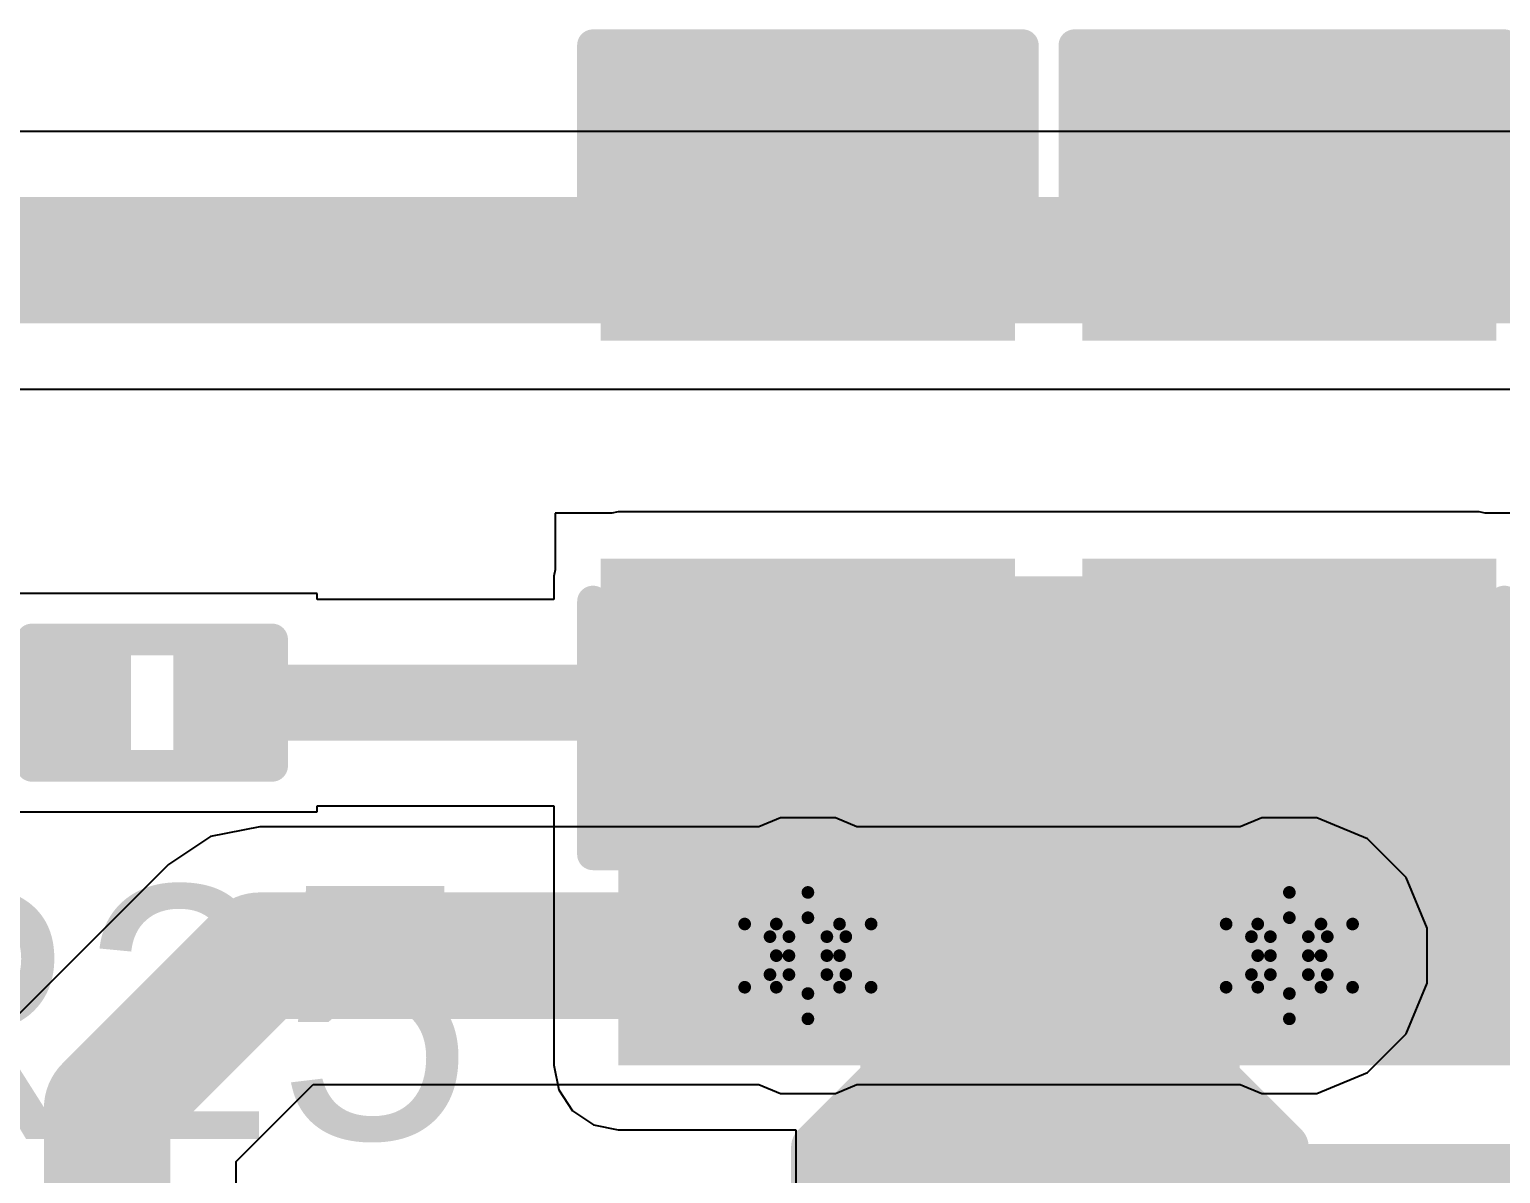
# Model space of a CAD drawing. Header units: inches. Extents: x -18 to 237, y -41 to 211.
# Drawn here: x 9.55 to 15.46, y 71.97 to 76.57 of the extents above; entities that cross this region are included whole.
import ezdxf

# ---------------------------------------------------------------- set-up
doc = ezdxf.new("R2010")
doc.units = ezdxf.units.IN
for name, color, linetype in [('Bottom Layer', 5, 'Continuous'), ('Bottom Solder', 6, 'Continuous'), ('Drill Drawing', 1, 'Continuous'), ('Top Layer', 1, 'Continuous'), ('Top Overlay', 2, 'Continuous'), ('Top Paste', 8, 'Continuous'), ('Top Solder', 216, 'Continuous'), ('Via Holes', 16, 'Continuous')]:
    doc.layers.add(name, color=color, linetype=linetype)
doc.styles.add('Arial', font='', dxfattribs={"height": 0.2})
doc.styles.get('Arial').set_extended_font_data('Arial')

# ---------------------------------------------------------------- blocks, each defined once
blk = doc.blocks.new('R___0201_58')
at = {"layer": 'Top Layer'}
for points in [[(-0.41, 0.185), (-0.14, 0.185), (-0.14, -0.185), (-0.41, -0.185)], [(0.14, 0.185), (0.41, 0.185), (0.41, -0.185), (0.14, -0.185)]]:
    blk.add_hatch(color=1, dxfattribs=at).paths.add_polyline_path(points)
at = {"layer": 'Top Paste'}
for points in [[(-0.41, 0.185), (-0.14, 0.185), (-0.14, -0.185), (-0.41, -0.185)], [(0.14, 0.185), (0.41, 0.185), (0.41, -0.185), (0.14, -0.185)]]:
    blk.add_hatch(color=8, dxfattribs=at).paths.add_polyline_path(points)
at = {"layer": 'Top Solder'}
for points in [[(-0.465, 0.24), (-0.085, 0.24), (-0.085, -0.24), (-0.465, -0.24)], [(0.085, 0.24), (0.465, 0.24), (0.465, -0.24), (0.085, -0.24)]]:
    blk.add_hatch(color=216, dxfattribs=at).paths.add_polyline_path(points)
at = {"layer": 'Top Overlay'}
for points in [[(-0.4826, -0.254, 0.127, 0.127, 0), (-0.4826, 0.254, 0.127, 0.127, 0)], [(-0.4826, 0.254, 0.127, 0.127, 0), (0.4826, 0.254, 0.127, 0.127, 0)], [(0.4826, -0.254, 0.127, 0.127, 0), (0.4826, 0.254, 0.127, 0.127, 0)], [(-0.4826, -0.254, 0.127, 0.127, 0), (0.4826, -0.254, 0.127, 0.127, 0)]]:
    blk.add_lwpolyline(points, format="xyseb", dxfattribs=at)
for points in [[(-0.5143, 0.254, 0.0635, 0.0635, 1), (-0.4508, 0.254, 0.0635, 0.0635, 1)], [(-0.5143, 0.254, 0.0635, 0.0635, 1), (-0.4508, 0.254, 0.0635, 0.0635, 1)], [(0.4508, 0.254, 0.0635, 0.0635, 1), (0.5143, 0.254, 0.0635, 0.0635, 1)], [(0.4508, 0.254, 0.0635, 0.0635, 1), (0.5143, 0.254, 0.0635, 0.0635, 1)], [(-0.5143, -0.254, 0.0635, 0.0635, 1), (-0.4508, -0.254, 0.0635, 0.0635, 1)], [(-0.5143, -0.254, 0.0635, 0.0635, 1), (-0.4508, -0.254, 0.0635, 0.0635, 1)], [(0.4508, -0.254, 0.0635, 0.0635, 1), (0.5143, -0.254, 0.0635, 0.0635, 1)], [(0.4508, -0.254, 0.0635, 0.0635, 1), (0.5143, -0.254, 0.0635, 0.0635, 1)]]:
    blk.add_lwpolyline(points, format="xyseb", close=True, dxfattribs=at)
blk = doc.blocks.new('T__________88')
at = {"layer": 'Top Layer'}
blk.add_hatch(color=1, dxfattribs=at).paths.add_polyline_path([(0.381, 0.762), (-0.381, 0.762), (-0.762, 0.381), (-0.762, -0.381), (-0.381, -0.762), (0.381, -0.762), (0.762, -0.381), (0.762, 0.381)])
at = {"layer": 'Top Paste'}
blk.add_hatch(color=8, dxfattribs=at).paths.add_polyline_path([(0.381, 0.762), (-0.381, 0.762), (-0.762, 0.381), (-0.762, -0.381), (-0.381, -0.762), (0.381, -0.762), (0.762, -0.381), (0.762, 0.381)])
at = {"layer": 'Top Solder'}
blk.add_hatch(color=216, dxfattribs=at).paths.add_polyline_path([(0.4318, 0.8636), (-0.4318, 0.8636), (-0.8636, 0.4318), (-0.8636, -0.4318), (-0.4318, -0.8636), (0.4318, -0.8636), (0.8636, -0.4318), (0.8636, 0.4318)])
at = {"layer": 'Top Overlay'}
for points in [[(-0.4318, 0.9398, 0.2, 0.2, 0), (-0.9398, 0.4318, 0.2, 0.2, 0)], [(0.4318, 0.9398, 0.2, 0.2, 0), (-0.4318, 0.9398, 0.2, 0.2, 0)], [(0.4318, 0.9398, 0.2, 0.2, 0), (-0.4318, 0.9398, 0.2, 0.2, 0)], [(0.9398, 0.4318, 0.2, 0.2, 0), (0.4318, 0.9398, 0.2, 0.2, 0)], [(-0.9398, 0.4318, 0.2, 0.2, 0), (-0.9398, -0.4318, 0.2, 0.2, 0)], [(0.9398, 0.4318, 0.2, 0.2, 0), (0.9398, -0.4318, 0.2, 0.2, 0)], [(-0.4318, -0.9398, 0.2, 0.2, 0), (-0.9398, -0.4318, 0.2, 0.2, 0)], [(0.9398, -0.4318, 0.2, 0.2, 0), (0.4318, -0.9398, 0.2, 0.2, 0)], [(0.4318, -0.9398, 0.2, 0.2, 0), (-0.4318, -0.9398, 0.2, 0.2, 0)], [(0.4318, -0.9398, 0.2, 0.2, 0), (-0.4318, -0.9398, 0.2, 0.2, 0)]]:
    blk.add_lwpolyline(points, format="xyseb", dxfattribs=at)
for points in [[(-0.4818, 0.9398, 0.1, 0.1, 1), (-0.3818, 0.9398, 0.1, 0.1, 1)], [(-0.4818, 0.9398, 0.1, 0.1, 1), (-0.3818, 0.9398, 0.1, 0.1, 1)], [(-0.4818, 0.9398, 0.1, 0.1, 1), (-0.3818, 0.9398, 0.1, 0.1, 1)], [(0.3818, 0.9398, 0.1, 0.1, 1), (0.4818, 0.9398, 0.1, 0.1, 1)], [(0.3818, 0.9398, 0.1, 0.1, 1), (0.4818, 0.9398, 0.1, 0.1, 1)], [(0.3818, 0.9398, 0.1, 0.1, 1), (0.4818, 0.9398, 0.1, 0.1, 1)], [(-0.9898, 0.4318, 0.1, 0.1, 1), (-0.8898, 0.4318, 0.1, 0.1, 1)], [(-0.9898, 0.4318, 0.1, 0.1, 1), (-0.8898, 0.4318, 0.1, 0.1, 1)], [(0.8898, 0.4318, 0.1, 0.1, 1), (0.9898, 0.4318, 0.1, 0.1, 1)], [(0.8898, 0.4318, 0.1, 0.1, 1), (0.9898, 0.4318, 0.1, 0.1, 1)], [(-0.9898, -0.4318, 0.1, 0.1, 1), (-0.8898, -0.4318, 0.1, 0.1, 1)], [(-0.9898, -0.4318, 0.1, 0.1, 1), (-0.8898, -0.4318, 0.1, 0.1, 1)], [(0.8898, -0.4318, 0.1, 0.1, 1), (0.9898, -0.4318, 0.1, 0.1, 1)], [(0.8898, -0.4318, 0.1, 0.1, 1), (0.9898, -0.4318, 0.1, 0.1, 1)], [(-0.4818, -0.9398, 0.1, 0.1, 1), (-0.3818, -0.9398, 0.1, 0.1, 1)], [(-0.4818, -0.9398, 0.1, 0.1, 1), (-0.3818, -0.9398, 0.1, 0.1, 1)], [(-0.4818, -0.9398, 0.1, 0.1, 1), (-0.3818, -0.9398, 0.1, 0.1, 1)], [(0.3818, -0.9398, 0.1, 0.1, 1), (0.4818, -0.9398, 0.1, 0.1, 1)], [(0.3818, -0.9398, 0.1, 0.1, 1), (0.4818, -0.9398, 0.1, 0.1, 1)], [(0.3818, -0.9398, 0.1, 0.1, 1), (0.4818, -0.9398, 0.1, 0.1, 1)]]:
    blk.add_lwpolyline(points, format="xyseb", close=True, dxfattribs=at)
blk = doc.blocks.new('C___0805_139')
at = {"layer": 'Top Layer'}
for points in [[(-1.524, 0.762), (-0.508, 0.762), (-0.508, -0.762), (-1.524, -0.762)], [(0.508, 0.762), (1.524, 0.762), (1.524, -0.762), (0.508, -0.762)]]:
    blk.add_hatch(color=1, dxfattribs=at).paths.add_polyline_path(points)
at = {"layer": 'Top Paste'}
for points in [[(-1.524, 0.762), (-0.508, 0.762), (-0.508, -0.762), (-1.524, -0.762)], [(0.508, 0.762), (1.524, 0.762), (1.524, -0.762), (0.508, -0.762)]]:
    blk.add_hatch(color=8, dxfattribs=at).paths.add_polyline_path(points)
at = {"layer": 'Top Solder'}
for points in [[(-1.594, 0.832), (-0.438, 0.832), (-0.438, -0.832), (-1.594, -0.832)], [(0.438, 0.832), (1.594, 0.832), (1.594, -0.832), (0.438, -0.832)]]:
    blk.add_hatch(color=216, dxfattribs=at).paths.add_polyline_path(points)
at = {"layer": 'Top Overlay'}
for points in [[(-0.6096, 0.8636, 0.127, 0.127, 0), (-1.6256, 0.8636, 0.127, 0.127, 0)], [(-1.6256, -0.8636, 0.127, 0.127, 0), (-1.6256, 0.8636, 0.127, 0.127, 0)], [(1.6256, 0.8636, 0.127, 0.127, 0), (0.6096, 0.8636, 0.127, 0.127, 0)], [(1.6256, -0.8636, 0.127, 0.127, 0), (1.6256, 0.8636, 0.127, 0.127, 0)], [(-0.6096, -0.8636, 0.127, 0.127, 0), (-1.6256, -0.8636, 0.127, 0.127, 0)], [(1.6256, -0.8636, 0.127, 0.127, 0), (0.6096, -0.8636, 0.127, 0.127, 0)]]:
    blk.add_lwpolyline(points, format="xyseb", dxfattribs=at)
for points in [[(-1.6574, 0.8636, 0.0635, 0.0635, 1), (-1.5938, 0.8636, 0.0635, 0.0635, 1)], [(-1.6574, 0.8636, 0.0635, 0.0635, 1), (-1.5938, 0.8636, 0.0635, 0.0635, 1)], [(-0.6413, 0.8636, 0.0635, 0.0635, 1), (-0.5778, 0.8636, 0.0635, 0.0635, 1)], [(0.5778, 0.8636, 0.0635, 0.0635, 1), (0.6413, 0.8636, 0.0635, 0.0635, 1)], [(1.5938, 0.8636, 0.0635, 0.0635, 1), (1.6574, 0.8636, 0.0635, 0.0635, 1)], [(1.5938, 0.8636, 0.0635, 0.0635, 1), (1.6574, 0.8636, 0.0635, 0.0635, 1)], [(-1.6574, -0.8636, 0.0635, 0.0635, 1), (-1.5938, -0.8636, 0.0635, 0.0635, 1)], [(-1.6574, -0.8636, 0.0635, 0.0635, 1), (-1.5938, -0.8636, 0.0635, 0.0635, 1)], [(-0.6413, -0.8636, 0.0635, 0.0635, 1), (-0.5778, -0.8636, 0.0635, 0.0635, 1)], [(0.5778, -0.8636, 0.0635, 0.0635, 1), (0.6413, -0.8636, 0.0635, 0.0635, 1)], [(1.5938, -0.8636, 0.0635, 0.0635, 1), (1.6574, -0.8636, 0.0635, 0.0635, 1)], [(1.5938, -0.8636, 0.0635, 0.0635, 1), (1.6574, -0.8636, 0.0635, 0.0635, 1)]]:
    blk.add_lwpolyline(points, format="xyseb", close=True, dxfattribs=at)
blk = doc.blocks.new('C___0805_140')
at = {"layer": 'Top Layer'}
for points in [[(-1.524, 0.762), (-0.508, 0.762), (-0.508, -0.762), (-1.524, -0.762)], [(0.508, 0.762), (1.524, 0.762), (1.524, -0.762), (0.508, -0.762)]]:
    blk.add_hatch(color=1, dxfattribs=at).paths.add_polyline_path(points)
at = {"layer": 'Top Paste'}
for points in [[(-1.524, 0.762), (-0.508, 0.762), (-0.508, -0.762), (-1.524, -0.762)], [(0.508, 0.762), (1.524, 0.762), (1.524, -0.762), (0.508, -0.762)]]:
    blk.add_hatch(color=8, dxfattribs=at).paths.add_polyline_path(points)
at = {"layer": 'Top Solder'}
for points in [[(-1.594, 0.832), (-0.438, 0.832), (-0.438, -0.832), (-1.594, -0.832)], [(0.438, 0.832), (1.594, 0.832), (1.594, -0.832), (0.438, -0.832)]]:
    blk.add_hatch(color=216, dxfattribs=at).paths.add_polyline_path(points)
at = {"layer": 'Top Overlay'}
for points in [[(-0.6096, 0.8636, 0.127, 0.127, 0), (-1.6256, 0.8636, 0.127, 0.127, 0)], [(-1.6256, -0.8636, 0.127, 0.127, 0), (-1.6256, 0.8636, 0.127, 0.127, 0)], [(1.6256, 0.8636, 0.127, 0.127, 0), (0.6096, 0.8636, 0.127, 0.127, 0)], [(1.6256, -0.8636, 0.127, 0.127, 0), (1.6256, 0.8636, 0.127, 0.127, 0)], [(-0.6096, -0.8636, 0.127, 0.127, 0), (-1.6256, -0.8636, 0.127, 0.127, 0)], [(1.6256, -0.8636, 0.127, 0.127, 0), (0.6096, -0.8636, 0.127, 0.127, 0)]]:
    blk.add_lwpolyline(points, format="xyseb", dxfattribs=at)
for points in [[(-1.6574, 0.8636, 0.0635, 0.0635, 1), (-1.5938, 0.8636, 0.0635, 0.0635, 1)], [(-1.6574, 0.8636, 0.0635, 0.0635, 1), (-1.5938, 0.8636, 0.0635, 0.0635, 1)], [(-0.6413, 0.8636, 0.0635, 0.0635, 1), (-0.5778, 0.8636, 0.0635, 0.0635, 1)], [(0.5778, 0.8636, 0.0635, 0.0635, 1), (0.6413, 0.8636, 0.0635, 0.0635, 1)], [(1.5938, 0.8636, 0.0635, 0.0635, 1), (1.6574, 0.8636, 0.0635, 0.0635, 1)], [(1.5938, 0.8636, 0.0635, 0.0635, 1), (1.6574, 0.8636, 0.0635, 0.0635, 1)], [(-1.6574, -0.8636, 0.0635, 0.0635, 1), (-1.5938, -0.8636, 0.0635, 0.0635, 1)], [(-1.6574, -0.8636, 0.0635, 0.0635, 1), (-1.5938, -0.8636, 0.0635, 0.0635, 1)], [(-0.6413, -0.8636, 0.0635, 0.0635, 1), (-0.5778, -0.8636, 0.0635, 0.0635, 1)], [(0.5778, -0.8636, 0.0635, 0.0635, 1), (0.6413, -0.8636, 0.0635, 0.0635, 1)], [(1.5938, -0.8636, 0.0635, 0.0635, 1), (1.6574, -0.8636, 0.0635, 0.0635, 1)], [(1.5938, -0.8636, 0.0635, 0.0635, 1), (1.6574, -0.8636, 0.0635, 0.0635, 1)]]:
    blk.add_lwpolyline(points, format="xyseb", close=True, dxfattribs=at)

msp = doc.modelspace()

# ---------------------------------------------------------------- hatches: boundary and pattern name
at = {"layer": 'Bottom Layer'}
h = msp.add_hatch(color=5, dxfattribs=at)
edge = h.paths.add_edge_path()
edge.add_arc((12.6775, 72.8502), 0.3, 0, 360)
h = msp.add_hatch(color=5, dxfattribs=at)
edge = h.paths.add_edge_path()
edge.add_arc((14.6118, 72.8502), 0.3, 0, 360)
at = {"layer": 'Bottom Solder'}
h = msp.add_hatch(color=6, dxfattribs=at)
edge = h.paths.add_edge_path()
edge.add_arc((12.6775, 72.8502), 0.4016, 0, 360)
h = msp.add_hatch(color=6, dxfattribs=at)
edge = h.paths.add_edge_path()
edge.add_arc((14.6118, 72.8502), 0.4016, 0, 360)
at = {"layer": 'Top Layer'}
for points in [[(11.9155, 73.3587), (15.3738, 73.3587), (15.3738, 74.3747), (11.9155, 74.3747)], [(12.8878, 70.8865), (14.4118, 70.8865), (14.4118, 74.3747), (12.8878, 74.3747)], [(11.9155, 72.4097), (22.7478, 72.4097), (22.7478, 74.3097), (11.9155, 74.3097)]]:
    msp.add_hatch(color=1, dxfattribs=at).paths.add_polyline_path(points)
h = msp.add_hatch(color=1, dxfattribs=at)
edge = h.paths.add_edge_path()
edge.add_arc((12.6775, 72.8502), 0.3, 0, 360)
h = msp.add_hatch(color=1, dxfattribs=at)
edge = h.paths.add_edge_path()
edge.add_arc((14.6118, 72.8502), 0.3, 0, 360)
at = {"layer": 'Top Solder'}
h = msp.add_hatch(color=216, dxfattribs=at)
edge = h.paths.add_edge_path()
edge.add_arc((12.6775, 72.8502), 0.4016, 0, 360)
h = msp.add_hatch(color=216, dxfattribs=at)
edge = h.paths.add_edge_path()
edge.add_arc((14.6118, 72.8502), 0.4016, 0, 360)
at = {"layer": 'Via Holes'}
h = msp.add_hatch(color=7, dxfattribs=at)
edge = h.paths.add_edge_path()
edge.add_arc((12.6775, 72.8502), 0.15, 0, 360)
h = msp.add_hatch(color=7, dxfattribs=at)
edge = h.paths.add_edge_path()
edge.add_arc((14.6118, 72.8502), 0.15, 0, 360)

# ---------------------------------------------------------------- linework, layer by layer
at = {"layer": 'Bottom Layer'}
for p, q in [((17.7941, 76.1622), (6.9342, 76.1622)), ((7.1487, 75.1262), (18.0086, 75.1262)), ((10.4752, 73.3682), (10.277, 73.3287)), ((12.4802, 73.3682), (10.4752, 73.3682)), ((12.5673, 73.4042), (12.4802, 73.3682)), ((12.7877, 73.4042), (12.5673, 73.4042)), ((12.8747, 73.3682), (12.7877, 73.4042)), ((14.4145, 73.3682), (12.8747, 73.3682)), ((14.5016, 73.4042), (14.4145, 73.3682)), ((14.722, 73.4042), (14.5016, 73.4042)), ((14.9256, 73.3199), (14.722, 73.4042)), ((10.277, 73.3287), (10.109, 73.2164)), ((15.0814, 73.164), (14.9256, 73.3199)), ((10.109, 73.2164), (9.4958, 72.6032)), ((15.1658, 72.9604), (15.0814, 73.164)), ((15.1658, 72.74), (15.1658, 72.9604)), ((15.0814, 72.5364), (15.1658, 72.74)), ((14.9256, 72.3805), (15.0814, 72.5364)), ((14.722, 72.2962), (14.9256, 72.3805)), ((10.38, 72.0224), (10.6898, 72.3322)), ((10.6898, 72.3322), (12.4802, 72.3322)), ((12.4802, 72.3322), (12.5673, 72.2962)), ((12.5673, 72.2962), (12.7877, 72.2962)), ((12.7877, 72.2962), (12.8747, 72.3322)), ((12.8747, 72.3322), (14.4145, 72.3322)), ((14.4145, 72.3322), (14.5016, 72.2962)), ((14.5016, 72.2962), (14.722, 72.2962)), ((10.38, 71.3733), (10.38, 72.0224))]:
    msp.add_line(p, q, dxfattribs=at)
for points in [[(6.9342, 75.6442, 0.508, 0.508, 0), (18.0086, 75.6442, 0.508, 0.508, 0)], [(9.862, 72.237, 0.508, 0.508, 0), (10.4752, 72.8502, 0.508, 0.508, 0)], [(10.4752, 72.8502, 0.508, 0.508, 0), (12.6775, 72.8502, 0.508, 0.508, 0)], [(12.6775, 72.8502, 0.508, 0.508, 0), (14.6118, 72.8502, 0.508, 0.508, 0)], [(9.862, 65.4671, 0.508, 0.508, 0), (9.862, 72.237, 0.508, 0.508, 0)]]:
    msp.add_lwpolyline(points, format="xyseb", dxfattribs=at)
for points in [[(10.3482, 72.8502, 0.254, 0.254, 1), (10.6022, 72.8502, 0.254, 0.254, 1)], [(10.3482, 72.8502, 0.254, 0.254, 1), (10.6022, 72.8502, 0.254, 0.254, 1)], [(12.5505, 72.8502, 0.254, 0.254, 1), (12.8045, 72.8502, 0.254, 0.254, 1)], [(12.5505, 72.8502, 0.254, 0.254, 1), (12.8045, 72.8502, 0.254, 0.254, 1)], [(14.4848, 72.8502, 0.254, 0.254, 1), (14.7388, 72.8502, 0.254, 0.254, 1)], [(9.735, 72.237, 0.254, 0.254, 1), (9.989, 72.237, 0.254, 0.254, 1)], [(9.735, 72.237, 0.254, 0.254, 1), (9.989, 72.237, 0.254, 0.254, 1)]]:
    msp.add_lwpolyline(points, format="xyseb", close=True, dxfattribs=at)
at = {"layer": 'Drill Drawing'}
for points in [[(12.5505, 72.9772, 0.0508, 0.0508, 0), (12.6775, 73.1042, 0.0508, 0.0508, 0)], [(12.6775, 73.1042, 0.0508, 0.0508, 0), (12.8045, 72.9772, 0.0508, 0.0508, 0)], [(14.4848, 72.9772, 0.0508, 0.0508, 0), (14.6118, 73.1042, 0.0508, 0.0508, 0)], [(14.6118, 73.1042, 0.0508, 0.0508, 0), (14.7388, 72.9772, 0.0508, 0.0508, 0)], [(12.4235, 72.9772, 0.0508, 0.0508, 0), (12.5505, 72.8502, 0.0508, 0.0508, 0)], [(12.4235, 72.9772, 0.0508, 0.0508, 0), (12.5505, 72.9772, 0.0508, 0.0508, 0)], [(12.6013, 72.9264, 0.0508, 0.0508, 0), (12.6775, 73.0026, 0.0508, 0.0508, 0)], [(12.6775, 73.0026, 0.0508, 0.0508, 0), (12.7537, 72.9264, 0.0508, 0.0508, 0)], [(12.8045, 72.9772, 0.0508, 0.0508, 0), (12.9315, 72.9772, 0.0508, 0.0508, 0)], [(12.8045, 72.8502, 0.0508, 0.0508, 0), (12.9315, 72.9772, 0.0508, 0.0508, 0)], [(14.3578, 72.9772, 0.0508, 0.0508, 0), (14.4848, 72.8502, 0.0508, 0.0508, 0)], [(14.3578, 72.9772, 0.0508, 0.0508, 0), (14.4848, 72.9772, 0.0508, 0.0508, 0)], [(14.5356, 72.9264, 0.0508, 0.0508, 0), (14.6118, 73.0026, 0.0508, 0.0508, 0)], [(14.6118, 73.0026, 0.0508, 0.0508, 0), (14.688, 72.9264, 0.0508, 0.0508, 0)], [(14.7388, 72.9772, 0.0508, 0.0508, 0), (14.8658, 72.9772, 0.0508, 0.0508, 0)], [(14.7388, 72.8502, 0.0508, 0.0508, 0), (14.8658, 72.9772, 0.0508, 0.0508, 0)], [(12.5251, 72.9264, 0.0508, 0.0508, 0), (12.6013, 72.8502, 0.0508, 0.0508, 0)], [(12.5251, 72.9264, 0.0508, 0.0508, 0), (12.6013, 72.9264, 0.0508, 0.0508, 0)], [(12.7537, 72.9264, 0.0508, 0.0508, 0), (12.8299, 72.9264, 0.0508, 0.0508, 0)], [(12.7537, 72.8502, 0.0508, 0.0508, 0), (12.8299, 72.9264, 0.0508, 0.0508, 0)], [(14.4594, 72.9264, 0.0508, 0.0508, 0), (14.5356, 72.8502, 0.0508, 0.0508, 0)], [(14.4594, 72.9264, 0.0508, 0.0508, 0), (14.5356, 72.9264, 0.0508, 0.0508, 0)], [(14.688, 72.9264, 0.0508, 0.0508, 0), (14.7642, 72.9264, 0.0508, 0.0508, 0)], [(14.688, 72.8502, 0.0508, 0.0508, 0), (14.7642, 72.9264, 0.0508, 0.0508, 0)], [(12.4235, 72.7232, 0.0508, 0.0508, 0), (12.5505, 72.8502, 0.0508, 0.0508, 0)], [(12.5251, 72.774, 0.0508, 0.0508, 0), (12.6013, 72.8502, 0.0508, 0.0508, 0)], [(12.7537, 72.8502, 0.0508, 0.0508, 0), (12.8299, 72.774, 0.0508, 0.0508, 0)], [(12.8045, 72.8502, 0.0508, 0.0508, 0), (12.9315, 72.7232, 0.0508, 0.0508, 0)], [(14.3578, 72.7232, 0.0508, 0.0508, 0), (14.4848, 72.8502, 0.0508, 0.0508, 0)], [(14.4594, 72.774, 0.0508, 0.0508, 0), (14.5356, 72.8502, 0.0508, 0.0508, 0)], [(14.688, 72.8502, 0.0508, 0.0508, 0), (14.7642, 72.774, 0.0508, 0.0508, 0)], [(14.7388, 72.8502, 0.0508, 0.0508, 0), (14.8658, 72.7232, 0.0508, 0.0508, 0)], [(12.5251, 72.774, 0.0508, 0.0508, 0), (12.6013, 72.774, 0.0508, 0.0508, 0)], [(12.6013, 72.774, 0.0508, 0.0508, 0), (12.6775, 72.6978, 0.0508, 0.0508, 0)], [(12.6775, 72.6978, 0.0508, 0.0508, 0), (12.7537, 72.774, 0.0508, 0.0508, 0)], [(12.7537, 72.774, 0.0508, 0.0508, 0), (12.8299, 72.774, 0.0508, 0.0508, 0)], [(14.4594, 72.774, 0.0508, 0.0508, 0), (14.5356, 72.774, 0.0508, 0.0508, 0)], [(14.5356, 72.774, 0.0508, 0.0508, 0), (14.6118, 72.6978, 0.0508, 0.0508, 0)], [(14.6118, 72.6978, 0.0508, 0.0508, 0), (14.688, 72.774, 0.0508, 0.0508, 0)], [(14.688, 72.774, 0.0508, 0.0508, 0), (14.7642, 72.774, 0.0508, 0.0508, 0)], [(12.4235, 72.7232, 0.0508, 0.0508, 0), (12.5505, 72.7232, 0.0508, 0.0508, 0)], [(12.5505, 72.7232, 0.0508, 0.0508, 0), (12.6775, 72.5962, 0.0508, 0.0508, 0)], [(12.6775, 72.5962, 0.0508, 0.0508, 0), (12.8045, 72.7232, 0.0508, 0.0508, 0)], [(12.8045, 72.7232, 0.0508, 0.0508, 0), (12.9315, 72.7232, 0.0508, 0.0508, 0)], [(14.3578, 72.7232, 0.0508, 0.0508, 0), (14.4848, 72.7232, 0.0508, 0.0508, 0)], [(14.4848, 72.7232, 0.0508, 0.0508, 0), (14.6118, 72.5962, 0.0508, 0.0508, 0)], [(14.6118, 72.5962, 0.0508, 0.0508, 0), (14.7388, 72.7232, 0.0508, 0.0508, 0)], [(14.7388, 72.7232, 0.0508, 0.0508, 0), (14.8658, 72.7232, 0.0508, 0.0508, 0)]]:
    msp.add_lwpolyline(points, format="xyseb", dxfattribs=at)
for points in [[(12.6648, 73.1042, 0.0254, 0.0254, 1), (12.6902, 73.1042, 0.0254, 0.0254, 1)], [(12.6648, 73.1042, 0.0254, 0.0254, 1), (12.6902, 73.1042, 0.0254, 0.0254, 1)], [(14.5991, 73.1042, 0.0254, 0.0254, 1), (14.6245, 73.1042, 0.0254, 0.0254, 1)], [(14.5991, 73.1042, 0.0254, 0.0254, 1), (14.6245, 73.1042, 0.0254, 0.0254, 1)], [(12.4108, 72.9772, 0.0254, 0.0254, 1), (12.4362, 72.9772, 0.0254, 0.0254, 1)], [(12.4108, 72.9772, 0.0254, 0.0254, 1), (12.4362, 72.9772, 0.0254, 0.0254, 1)], [(12.5378, 72.9772, 0.0254, 0.0254, 1), (12.5632, 72.9772, 0.0254, 0.0254, 1)], [(12.5378, 72.9772, 0.0254, 0.0254, 1), (12.5632, 72.9772, 0.0254, 0.0254, 1)], [(12.6648, 73.0026, 0.0254, 0.0254, 1), (12.6902, 73.0026, 0.0254, 0.0254, 1)], [(12.6648, 73.0026, 0.0254, 0.0254, 1), (12.6902, 73.0026, 0.0254, 0.0254, 1)], [(12.7918, 72.9772, 0.0254, 0.0254, 1), (12.8172, 72.9772, 0.0254, 0.0254, 1)], [(12.7918, 72.9772, 0.0254, 0.0254, 1), (12.8172, 72.9772, 0.0254, 0.0254, 1)], [(12.9188, 72.9772, 0.0254, 0.0254, 1), (12.9442, 72.9772, 0.0254, 0.0254, 1)], [(12.9188, 72.9772, 0.0254, 0.0254, 1), (12.9442, 72.9772, 0.0254, 0.0254, 1)], [(14.3451, 72.9772, 0.0254, 0.0254, 1), (14.3705, 72.9772, 0.0254, 0.0254, 1)], [(14.3451, 72.9772, 0.0254, 0.0254, 1), (14.3705, 72.9772, 0.0254, 0.0254, 1)], [(14.4721, 72.9772, 0.0254, 0.0254, 1), (14.4975, 72.9772, 0.0254, 0.0254, 1)], [(14.4721, 72.9772, 0.0254, 0.0254, 1), (14.4975, 72.9772, 0.0254, 0.0254, 1)], [(14.5991, 73.0026, 0.0254, 0.0254, 1), (14.6245, 73.0026, 0.0254, 0.0254, 1)], [(14.5991, 73.0026, 0.0254, 0.0254, 1), (14.6245, 73.0026, 0.0254, 0.0254, 1)], [(14.7261, 72.9772, 0.0254, 0.0254, 1), (14.7515, 72.9772, 0.0254, 0.0254, 1)], [(14.7261, 72.9772, 0.0254, 0.0254, 1), (14.7515, 72.9772, 0.0254, 0.0254, 1)], [(14.8531, 72.9772, 0.0254, 0.0254, 1), (14.8785, 72.9772, 0.0254, 0.0254, 1)], [(14.8531, 72.9772, 0.0254, 0.0254, 1), (14.8785, 72.9772, 0.0254, 0.0254, 1)], [(12.5124, 72.9264, 0.0254, 0.0254, 1), (12.5378, 72.9264, 0.0254, 0.0254, 1)], [(12.5124, 72.9264, 0.0254, 0.0254, 1), (12.5378, 72.9264, 0.0254, 0.0254, 1)], [(12.5886, 72.9264, 0.0254, 0.0254, 1), (12.614, 72.9264, 0.0254, 0.0254, 1)], [(12.5886, 72.9264, 0.0254, 0.0254, 1), (12.614, 72.9264, 0.0254, 0.0254, 1)], [(12.741, 72.9264, 0.0254, 0.0254, 1), (12.7664, 72.9264, 0.0254, 0.0254, 1)], [(12.741, 72.9264, 0.0254, 0.0254, 1), (12.7664, 72.9264, 0.0254, 0.0254, 1)], [(12.8172, 72.9264, 0.0254, 0.0254, 1), (12.8426, 72.9264, 0.0254, 0.0254, 1)], [(12.8172, 72.9264, 0.0254, 0.0254, 1), (12.8426, 72.9264, 0.0254, 0.0254, 1)], [(14.4467, 72.9264, 0.0254, 0.0254, 1), (14.4721, 72.9264, 0.0254, 0.0254, 1)], [(14.4467, 72.9264, 0.0254, 0.0254, 1), (14.4721, 72.9264, 0.0254, 0.0254, 1)], [(14.5229, 72.9264, 0.0254, 0.0254, 1), (14.5483, 72.9264, 0.0254, 0.0254, 1)], [(14.5229, 72.9264, 0.0254, 0.0254, 1), (14.5483, 72.9264, 0.0254, 0.0254, 1)], [(14.6753, 72.9264, 0.0254, 0.0254, 1), (14.7007, 72.9264, 0.0254, 0.0254, 1)], [(14.6753, 72.9264, 0.0254, 0.0254, 1), (14.7007, 72.9264, 0.0254, 0.0254, 1)], [(14.7515, 72.9264, 0.0254, 0.0254, 1), (14.7769, 72.9264, 0.0254, 0.0254, 1)], [(14.7515, 72.9264, 0.0254, 0.0254, 1), (14.7769, 72.9264, 0.0254, 0.0254, 1)], [(12.5378, 72.8502, 0.0254, 0.0254, 1), (12.5632, 72.8502, 0.0254, 0.0254, 1)], [(12.5378, 72.8502, 0.0254, 0.0254, 1), (12.5632, 72.8502, 0.0254, 0.0254, 1)], [(12.5886, 72.8502, 0.0254, 0.0254, 1), (12.614, 72.8502, 0.0254, 0.0254, 1)], [(12.5886, 72.8502, 0.0254, 0.0254, 1), (12.614, 72.8502, 0.0254, 0.0254, 1)], [(12.741, 72.8502, 0.0254, 0.0254, 1), (12.7664, 72.8502, 0.0254, 0.0254, 1)], [(12.741, 72.8502, 0.0254, 0.0254, 1), (12.7664, 72.8502, 0.0254, 0.0254, 1)], [(12.7918, 72.8502, 0.0254, 0.0254, 1), (12.8172, 72.8502, 0.0254, 0.0254, 1)], [(12.7918, 72.8502, 0.0254, 0.0254, 1), (12.8172, 72.8502, 0.0254, 0.0254, 1)], [(14.4721, 72.8502, 0.0254, 0.0254, 1), (14.4975, 72.8502, 0.0254, 0.0254, 1)], [(14.4721, 72.8502, 0.0254, 0.0254, 1), (14.4975, 72.8502, 0.0254, 0.0254, 1)], [(14.5229, 72.8502, 0.0254, 0.0254, 1), (14.5483, 72.8502, 0.0254, 0.0254, 1)], [(14.5229, 72.8502, 0.0254, 0.0254, 1), (14.5483, 72.8502, 0.0254, 0.0254, 1)], [(14.6753, 72.8502, 0.0254, 0.0254, 1), (14.7007, 72.8502, 0.0254, 0.0254, 1)], [(14.6753, 72.8502, 0.0254, 0.0254, 1), (14.7007, 72.8502, 0.0254, 0.0254, 1)], [(14.7261, 72.8502, 0.0254, 0.0254, 1), (14.7515, 72.8502, 0.0254, 0.0254, 1)], [(14.7261, 72.8502, 0.0254, 0.0254, 1), (14.7515, 72.8502, 0.0254, 0.0254, 1)], [(12.5124, 72.774, 0.0254, 0.0254, 1), (12.5378, 72.774, 0.0254, 0.0254, 1)], [(12.5124, 72.774, 0.0254, 0.0254, 1), (12.5378, 72.774, 0.0254, 0.0254, 1)], [(12.5886, 72.774, 0.0254, 0.0254, 1), (12.614, 72.774, 0.0254, 0.0254, 1)], [(12.5886, 72.774, 0.0254, 0.0254, 1), (12.614, 72.774, 0.0254, 0.0254, 1)], [(12.741, 72.774, 0.0254, 0.0254, 1), (12.7664, 72.774, 0.0254, 0.0254, 1)], [(12.741, 72.774, 0.0254, 0.0254, 1), (12.7664, 72.774, 0.0254, 0.0254, 1)], [(12.8172, 72.774, 0.0254, 0.0254, 1), (12.8426, 72.774, 0.0254, 0.0254, 1)], [(12.8172, 72.774, 0.0254, 0.0254, 1), (12.8426, 72.774, 0.0254, 0.0254, 1)], [(14.4467, 72.774, 0.0254, 0.0254, 1), (14.4721, 72.774, 0.0254, 0.0254, 1)], [(14.4467, 72.774, 0.0254, 0.0254, 1), (14.4721, 72.774, 0.0254, 0.0254, 1)], [(14.5229, 72.774, 0.0254, 0.0254, 1), (14.5483, 72.774, 0.0254, 0.0254, 1)], [(14.5229, 72.774, 0.0254, 0.0254, 1), (14.5483, 72.774, 0.0254, 0.0254, 1)], [(14.6753, 72.774, 0.0254, 0.0254, 1), (14.7007, 72.774, 0.0254, 0.0254, 1)], [(14.6753, 72.774, 0.0254, 0.0254, 1), (14.7007, 72.774, 0.0254, 0.0254, 1)], [(14.7515, 72.774, 0.0254, 0.0254, 1), (14.7769, 72.774, 0.0254, 0.0254, 1)], [(14.7515, 72.774, 0.0254, 0.0254, 1), (14.7769, 72.774, 0.0254, 0.0254, 1)], [(12.4108, 72.7232, 0.0254, 0.0254, 1), (12.4362, 72.7232, 0.0254, 0.0254, 1)], [(12.4108, 72.7232, 0.0254, 0.0254, 1), (12.4362, 72.7232, 0.0254, 0.0254, 1)], [(12.5378, 72.7232, 0.0254, 0.0254, 1), (12.5632, 72.7232, 0.0254, 0.0254, 1)], [(12.5378, 72.7232, 0.0254, 0.0254, 1), (12.5632, 72.7232, 0.0254, 0.0254, 1)], [(12.6648, 72.6978, 0.0254, 0.0254, 1), (12.6902, 72.6978, 0.0254, 0.0254, 1)], [(12.6648, 72.6978, 0.0254, 0.0254, 1), (12.6902, 72.6978, 0.0254, 0.0254, 1)], [(12.7918, 72.7232, 0.0254, 0.0254, 1), (12.8172, 72.7232, 0.0254, 0.0254, 1)], [(12.7918, 72.7232, 0.0254, 0.0254, 1), (12.8172, 72.7232, 0.0254, 0.0254, 1)], [(12.9188, 72.7232, 0.0254, 0.0254, 1), (12.9442, 72.7232, 0.0254, 0.0254, 1)], [(12.9188, 72.7232, 0.0254, 0.0254, 1), (12.9442, 72.7232, 0.0254, 0.0254, 1)], [(14.3451, 72.7232, 0.0254, 0.0254, 1), (14.3705, 72.7232, 0.0254, 0.0254, 1)], [(14.3451, 72.7232, 0.0254, 0.0254, 1), (14.3705, 72.7232, 0.0254, 0.0254, 1)], [(14.4721, 72.7232, 0.0254, 0.0254, 1), (14.4975, 72.7232, 0.0254, 0.0254, 1)], [(14.4721, 72.7232, 0.0254, 0.0254, 1), (14.4975, 72.7232, 0.0254, 0.0254, 1)], [(14.5991, 72.6978, 0.0254, 0.0254, 1), (14.6245, 72.6978, 0.0254, 0.0254, 1)], [(14.5991, 72.6978, 0.0254, 0.0254, 1), (14.6245, 72.6978, 0.0254, 0.0254, 1)], [(14.7261, 72.7232, 0.0254, 0.0254, 1), (14.7515, 72.7232, 0.0254, 0.0254, 1)], [(14.7261, 72.7232, 0.0254, 0.0254, 1), (14.7515, 72.7232, 0.0254, 0.0254, 1)], [(14.8531, 72.7232, 0.0254, 0.0254, 1), (14.8785, 72.7232, 0.0254, 0.0254, 1)], [(14.8531, 72.7232, 0.0254, 0.0254, 1), (14.8785, 72.7232, 0.0254, 0.0254, 1)], [(12.6648, 72.5962, 0.0254, 0.0254, 1), (12.6902, 72.5962, 0.0254, 0.0254, 1)], [(12.6648, 72.5962, 0.0254, 0.0254, 1), (12.6902, 72.5962, 0.0254, 0.0254, 1)], [(14.5991, 72.5962, 0.0254, 0.0254, 1), (14.6245, 72.5962, 0.0254, 0.0254, 1)], [(14.5991, 72.5962, 0.0254, 0.0254, 1), (14.6245, 72.5962, 0.0254, 0.0254, 1)]]:
    msp.add_lwpolyline(points, format="xyseb", close=True, dxfattribs=at)
at = {"layer": 'Top Layer'}
for p, q in [((11.8904, 74.6287), (11.6615, 74.6287)), ((11.6615, 74.6287), (11.6615, 74.3997)), ((11.9155, 74.6337), (11.8904, 74.6287)), ((15.3738, 74.6337), (11.9155, 74.6337)), ((15.3988, 74.6287), (15.3738, 74.6337)), ((15.6278, 74.6287), (15.3988, 74.6287)), ((11.6615, 74.3997), (11.6565, 74.3747)), ((11.6565, 74.3747), (11.6565, 74.281)), ((10.7065, 74.3057), (9.3785, 74.3057)), ((10.7065, 74.281), (10.7065, 74.3057)), ((11.6565, 74.281), (10.7065, 74.281)), ((9.3785, 73.4277), (10.7065, 73.4277)), ((10.7065, 73.4277), (10.7065, 73.4523)), ((10.7065, 73.4523), (11.6565, 73.4523)), ((11.6565, 73.4523), (11.6565, 72.4097)), ((11.6565, 72.4097), (11.6762, 72.3106)), ((11.6762, 72.3106), (11.7323, 72.2266)), ((11.7323, 72.2266), (11.8163, 72.1704)), ((11.8163, 72.1704), (11.9155, 72.1507)), ((11.9155, 72.1507), (12.6288, 72.1507)), ((12.6288, 72.1507), (12.6288, 70.8865))]:
    msp.add_line(p, q, dxfattribs=at)
for points in [[(13.6498, 73.6762, 0.635, 0.635, 0), (13.8403, 73.8667, 0.635, 0.635, 0)], [(13.8403, 73.8667, 0.635, 0.635, 0), (14.6118, 73.8667, 0.635, 0.635, 0)], [(8.3175, 73.8667, 0.3048, 0.3048, 0), (9.7675, 73.8667, 0.3048, 0.3048, 0)], [(10.3175, 73.8667, 0.3048, 0.3048, 0), (12.6775, 73.8667, 0.3048, 0.3048, 0)], [(13.6498, 71.6485, 0.635, 0.635, 0), (13.6498, 73.6762, 0.635, 0.635, 0)], [(13.6498, 71.6485, 0.889, 0.889, 0), (23.7489, 71.6485, 0.889, 0.889, 0)]]:
    msp.add_lwpolyline(points, format="xyseb", dxfattribs=at)
for points in [[(13.6816, 73.8667, 0.3175, 0.3175, 1), (13.9991, 73.8667, 0.3175, 0.3175, 1)], [(13.6816, 73.8667, 0.3175, 0.3175, 1), (13.9991, 73.8667, 0.3175, 0.3175, 1)], [(14.453, 73.8667, 0.3175, 0.3175, 1), (14.7705, 73.8667, 0.3175, 0.3175, 1)], [(9.6913, 73.8667, 0.1524, 0.1524, 1), (9.8437, 73.8667, 0.1524, 0.1524, 1)], [(10.2413, 73.8667, 0.1524, 0.1524, 1), (10.3937, 73.8667, 0.1524, 0.1524, 1)], [(12.6013, 73.8667, 0.1524, 0.1524, 1), (12.7537, 73.8667, 0.1524, 0.1524, 1)], [(13.4911, 73.6762, 0.3175, 0.3175, 1), (13.8086, 73.6762, 0.3175, 0.3175, 1)], [(13.4911, 73.6762, 0.3175, 0.3175, 1), (13.8086, 73.6762, 0.3175, 0.3175, 1)], [(13.4276, 71.6485, 0.4445, 0.4445, 1), (13.8721, 71.6485, 0.4445, 0.4445, 1)]]:
    msp.add_lwpolyline(points, format="xyseb", close=True, dxfattribs=at)

# ---------------------------------------------------------------- block references
for name, p, rotation in [('C___0805_139', (12.6775, 74.8827), 270), ('C___0805_140', (14.6118, 74.8827), 270), ('T__________88', (13.6498, 71.6485), 180)]:
    msp.add_blockref(name, p, dxfattribs=dict(rotation=rotation))
msp.add_blockref('R___0201_58', (10.0425, 73.8667))

# ---------------------------------------------------------------- texts
at = {"layer": 'Top Overlay', "style": 'Arial'}
msp.add_text('R25', height=1.016, dxfattribs=at).set_placement((8.7296, 72.1138))

doc.saveas('drawing.dxf')
